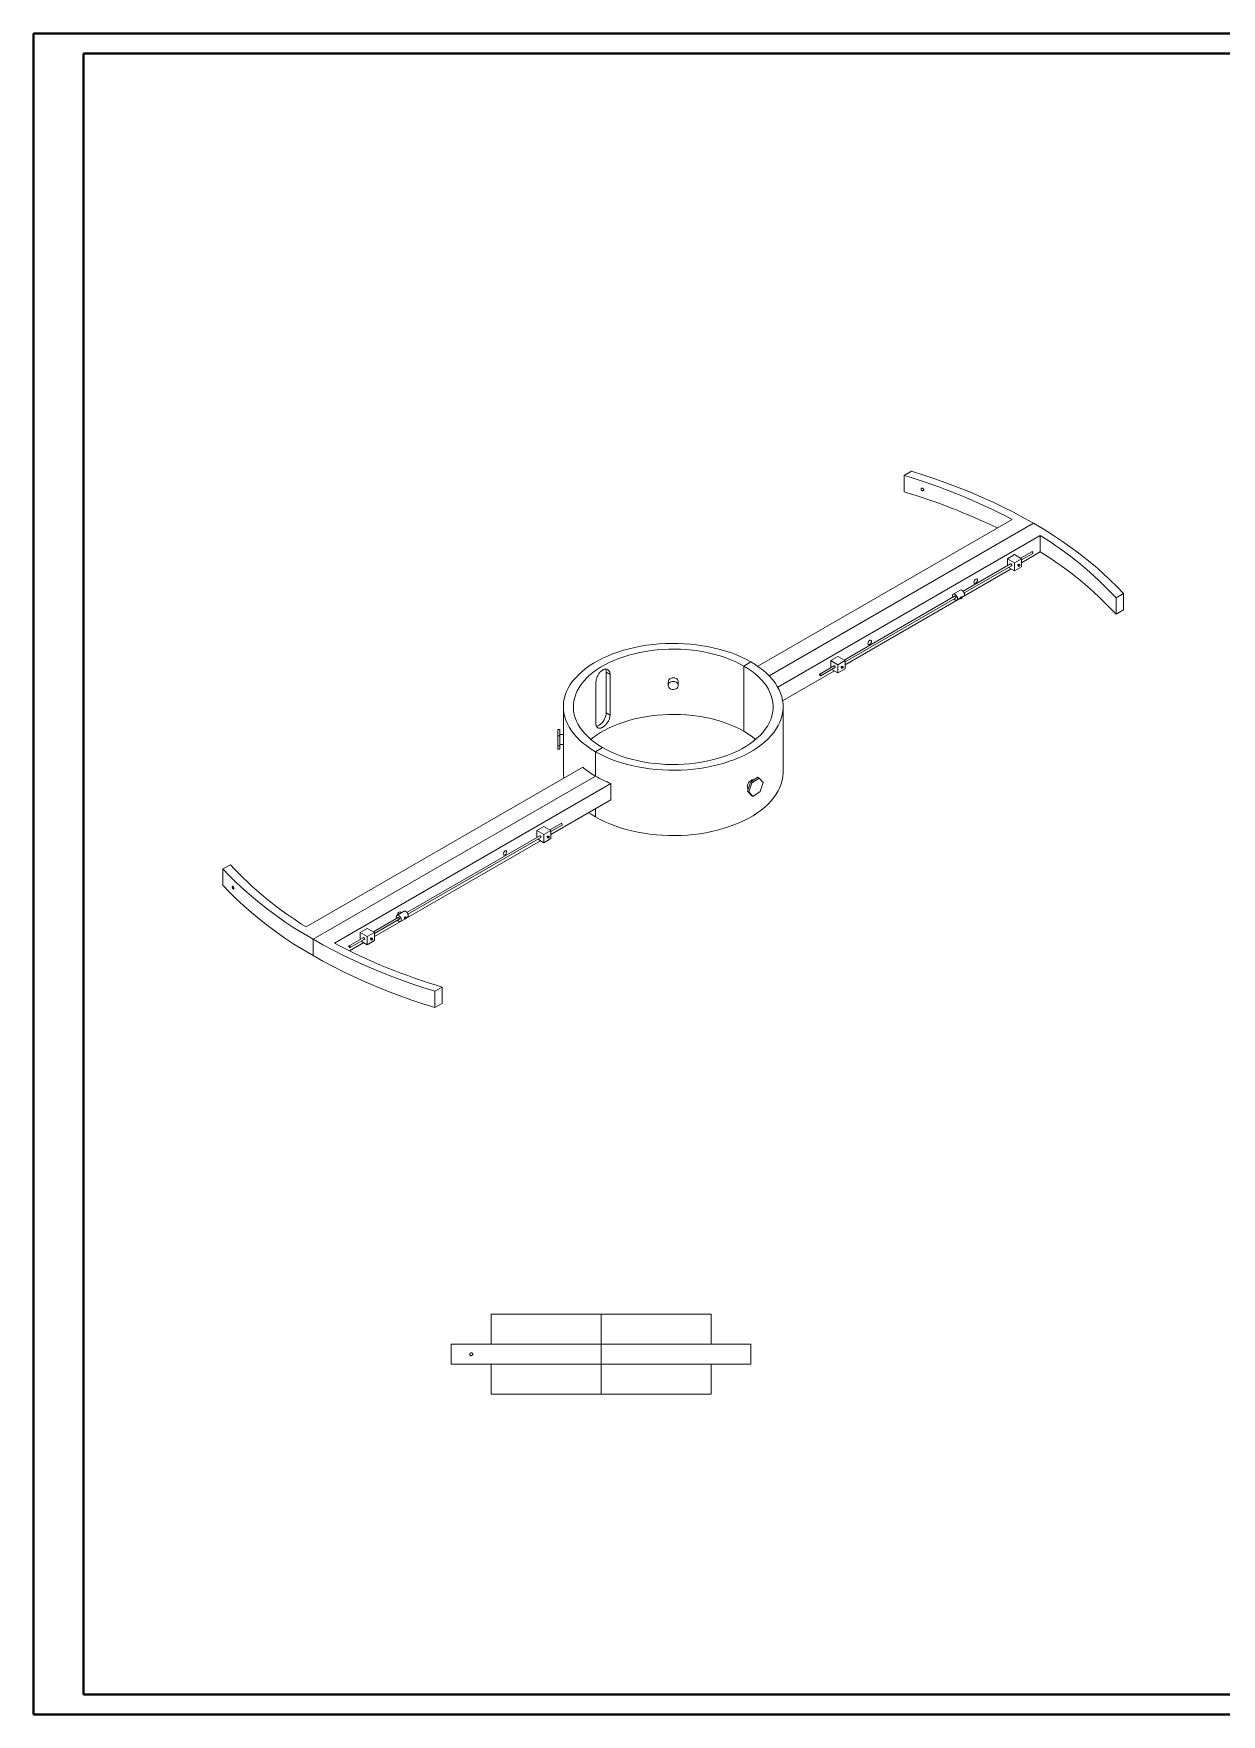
# Model space of a CAD drawing. Header units: millimetres. Extents: x 0 to 1189, y 0 to 841.
# Drawn here: x 0 to 595, y 0 to 841 of the extents above; entities that cross this region are included whole.
import ezdxf

# ---------------------------------------------------------------- set-up
doc = ezdxf.new("R2010")
doc.units = ezdxf.units.MM

msp = doc.modelspace()

# ---------------------------------------------------------------- linework, layer by layer
at = {"color": 7, "linetype": 'Continuous', "lineweight": 40}
for p, q in [((0.08, 0.21), (0.08, 841.21)), ((0.08, 841.21), (1189.08, 841.21)), ((25.08, 10.21), (25.08, 831.21)), ((25.08, 831.21), (1179.08, 831.21)), ((25.08, 10.21), (1179.08, 10.21)), ((0.08, 0.21), (1189.08, 0.21))]:
    msp.add_line(p, q, dxfattribs=at)
at = {"color": 7, "linetype": 'Continuous', "lineweight": 15}
for p, q in [((435.83, 620.08), (439.54, 622.22)), ((435.83, 611.92), (435.83, 620.08)), ((489.8, 598.17), (362.5, 524.68)), ((500.54, 596.21), (368.26, 519.84)), ((503.94, 590.01), (372.55, 514.16)), ((503.94, 590.01), (503.94, 581.84)), ((487.52, 578.49), (491.06, 580.53)), ((491.06, 580.53), (494.59, 578.49)), ((499.65, 581.98), (494.09, 578.78)), ((503.94, 581.84), (494.59, 576.45)), ((494.59, 577.91), (500.15, 581.12)), ((489.29, 573.38), (464.78, 559.23)), ((489.04, 575.86), (465.38, 562.2)), ((465.88, 561.33), (489.54, 574.99)), ((487.52, 578.49), (491.06, 576.45)), ((487.52, 574.98), (487.52, 578.49)), ((488.02, 574.12), (491.06, 572.36)), ((491.06, 576.45), (494.59, 578.49)), ((491.06, 572.36), (491.06, 576.45)), ((494.59, 574.4), (491.06, 572.36)), ((492.7, 575.21), (492.88, 575.11)), ((492.86, 574.87), (492.89, 575.29)), ((492.86, 574.87), (493.03, 574.76)), ((492.89, 575.29), (493.21, 575.65)), ((492.89, 575.29), (493.07, 575.19)), ((493.12, 575.54), (492.95, 575.64)), ((493.07, 575.19), (493.03, 574.76)), ((493.03, 574.76), (493.32, 574.69)), ((493.39, 575.54), (493.07, 575.19)), ((493.21, 575.65), (493.39, 575.54)), ((493.21, 575.65), (493.5, 575.58)), ((493.32, 574.69), (493.64, 575.05)), ((493.68, 575.48), (493.39, 575.54)), ((493.5, 575.58), (493.68, 575.48)), ((493.64, 575.05), (493.68, 575.48)), ((494.59, 578.49), (494.59, 574.4)), ((461, 559.67), (405.7, 527.75)), ((406.2, 526.88), (461.5, 558.81)), ((464.03, 558.8), (406.2, 525.42)), ((463.91, 562.8), (460.38, 560.76)), ((462.13, 557.72), (464.05, 558.83)), ((464.29, 559.17), (464.01, 558.78)), ((464.01, 558.78), (464.18, 558.62)), ((464.01, 558.78), (464.09, 558.6)), ((464.02, 558.96), (464.09, 558.89)), ((464.09, 558.6), (464.26, 558.44)), ((464.18, 558.62), (464.46, 559.01)), ((464.26, 558.44), (464.18, 558.62)), ((464.61, 558.63), (464.26, 558.44)), ((464.64, 559.36), (464.29, 559.17)), ((464.29, 559.17), (464.46, 559.01)), ((464.44, 559.25), (464.36, 559.33)), ((464.46, 559.01), (464.81, 559.2)), ((464.88, 559.02), (464.61, 558.63)), ((464.64, 559.36), (464.81, 559.2)), ((464.77, 559.25), (465.66, 559.76)), ((464.81, 559.2), (464.88, 559.02)), ((541.9, 558.85), (545.6, 560.99)), ((541.9, 558.85), (541.9, 550.69)), ((545.6, 560.99), (545.6, 552.83)), ((541.9, 550.69), (545.6, 552.83)), ((286.64, 521.71), (288.59, 520.59)), ((286.64, 521.71), (286.64, 501.3)), ((355.59, 524.78), (359.12, 526.82)), ((355.59, 492.12), (355.59, 524.78)), ((400.9, 522.36), (374.98, 507.39)), ((400.65, 524.83), (393.58, 520.75)), ((394.08, 519.88), (401.15, 523.97)), ((399.13, 527.46), (402.67, 529.5)), ((399.13, 527.46), (402.67, 525.42)), ((399.13, 523.96), (399.13, 527.46)), ((399.63, 523.09), (402.67, 521.34)), ((402.67, 529.5), (406.2, 527.46)), ((402.67, 525.42), (406.2, 527.46)), ((402.67, 521.34), (402.67, 525.42)), ((406.2, 523.38), (402.67, 521.34)), ((404.31, 524.18), (404.48, 524.08)), ((404.48, 524.22), (404.79, 524.6)), ((404.48, 524.22), (404.66, 524.12)), ((404.48, 523.81), (404.48, 524.22)), ((404.48, 523.81), (404.66, 523.71)), ((404.72, 524.52), (404.56, 524.62)), ((404.97, 524.5), (404.66, 524.12)), ((404.66, 524.12), (404.66, 523.71)), ((404.66, 523.71), (404.97, 523.69)), ((404.79, 524.6), (404.97, 524.5)), ((404.79, 524.6), (405.1, 524.58)), ((405.27, 524.47), (404.97, 524.5)), ((404.97, 523.69), (405.27, 524.07)), ((405.1, 524.58), (405.27, 524.47)), ((405.27, 524.07), (405.27, 524.47)), ((406.2, 527.46), (406.2, 523.38)), ((281.52, 496.1), (281.52, 516.51)), ((288.59, 500.18), (288.59, 520.59)), ((317.73, 516.86), (317.73, 515.07)), ((322.73, 515.07), (322.73, 516.97)), ((265.23, 504.37), (265.23, 490.08)), ((286.64, 501.3), (288.59, 500.18)), ((375.23, 471.7), (375.23, 504.37)), ((263.43, 492.97), (262.43, 492.97)), ((262.43, 489.82), (262.43, 492.97)), ((263.43, 489.82), (262.43, 489.82)), ((262.43, 484.88), (262.43, 489.82)), ((263.43, 489.82), (263.43, 492.97)), ((265.23, 490.54), (263.43, 490.54)), ((263.43, 484.88), (263.43, 489.82)), ((263.43, 484.88), (262.43, 484.88)), ((262.43, 483.1), (262.43, 484.88)), ((263.43, 483.1), (262.43, 483.1)), ((263.43, 485.54), (265.25, 485.54)), ((263.43, 483.1), (263.43, 484.88)), ((265.23, 485.54), (265.23, 471.7)), ((281.34, 481.92), (284.88, 483.96)), ((281.34, 469.67), (281.34, 481.92)), ((136.53, 394.23), (274.92, 474.12)), ((139.92, 388.03), (281.34, 469.67)), ((150.67, 386.07), (289.06, 465.96)), ((289.06, 465.96), (289.06, 457.79)), ((358.92, 466.73), (357.41, 462.17)), ((357.7, 463.52), (357.83, 463.44)), ((359.63, 466.33), (358.12, 461.76)), ((362.44, 469.1), (358.92, 466.73)), ((358.92, 466.73), (359.63, 466.33)), ((363.15, 468.69), (359.63, 466.33)), ((360.4, 467.73), (360.35, 467.76)), ((362.44, 469.1), (363.15, 468.69)), ((365.16, 466.5), (363.15, 468.69)), ((363.65, 461.94), (365.16, 466.5)), ((259.01, 440.45), (289.06, 457.79)), ((357.41, 462.17), (358.12, 461.76)), ((357.41, 462.17), (359.42, 459.98)), ((358.12, 461.76), (360.13, 459.57)), ((359.42, 459.98), (360.13, 459.57)), ((360.13, 459.57), (363.65, 461.94)), ((264.06, 445.98), (258.51, 442.78)), ((281.34, 449.25), (281.34, 453.34)), ((186.38, 398.52), (253.71, 437.38)), ((253.46, 439.86), (186.95, 401.47)), ((187.45, 400.6), (253.96, 438.99)), ((251.94, 442.49), (255.47, 444.53)), ((251.94, 442.49), (255.47, 440.45)), ((251.94, 438.98), (251.94, 442.49)), ((252.44, 438.12), (255.47, 436.36)), ((255.47, 444.53), (259.01, 442.49)), ((255.47, 440.45), (259.01, 442.49)), ((255.47, 436.36), (255.47, 440.45)), ((259.01, 438.4), (255.47, 436.36)), ((257.12, 439.21), (257.29, 439.11)), ((257.29, 439.25), (257.59, 439.63)), ((257.29, 439.25), (257.47, 439.15)), ((257.29, 438.84), (257.29, 439.25)), ((257.29, 438.84), (257.47, 438.74)), ((257.53, 439.55), (257.37, 439.64)), ((257.77, 439.53), (257.47, 439.15)), ((257.47, 439.15), (257.47, 438.74)), ((257.47, 438.74), (257.77, 438.71)), ((257.59, 439.63), (257.77, 439.53)), ((257.59, 439.63), (257.9, 439.6)), ((258.08, 439.5), (257.77, 439.53)), ((257.77, 438.71), (258.08, 439.09)), ((257.9, 439.6), (258.08, 439.5)), ((258.08, 439.09), (258.08, 439.5)), ((259.01, 441.91), (264.56, 445.12)), ((259.01, 442.49), (259.01, 438.4)), ((94.86, 423.25), (98.57, 425.38)), ((94.86, 415.08), (94.86, 423.25)), ((182.58, 398.94), (170.12, 391.75)), ((170.62, 389.42), (186.02, 398.31)), ((170.62, 390.88), (183.08, 398.08)), ((185.49, 402.07), (181.95, 400.03)), ((183.7, 396.99), (185.99, 398.31)), ((185.99, 399.22), (185.69, 398.83)), ((185.69, 398.83), (185.87, 398.74)), ((185.69, 398.83), (185.71, 398.42)), ((185.7, 398.68), (185.7, 398.68)), ((185.71, 398.42), (185.89, 398.32)), ((185.87, 398.74), (186.17, 399.13)), ((185.89, 398.32), (185.87, 398.74)), ((186.2, 398.29), (185.89, 398.32)), ((185.99, 399.22), (186.17, 399.13)), ((186.31, 399.19), (185.99, 399.22)), ((186.17, 399.13), (186.48, 399.1)), ((186.5, 398.68), (186.2, 398.29)), ((186.31, 399.19), (186.48, 399.1)), ((186.41, 398.55), (187.24, 399.04)), ((186.48, 399.1), (186.5, 398.68)), ((139.92, 388.03), (139.92, 379.86)), ((165.07, 388.83), (158, 384.75)), ((158.5, 383.88), (165.57, 387.97)), ((163.55, 391.46), (167.08, 393.5)), ((163.55, 387.96), (163.55, 391.46)), ((163.55, 391.46), (167.08, 389.42)), ((164.05, 387.09), (167.08, 385.34)), ((167.08, 393.5), (170.62, 391.46)), ((167.08, 389.42), (170.62, 391.46)), ((167.08, 385.34), (167.08, 389.42)), ((170.62, 387.38), (167.08, 385.34)), ((168.73, 388.18), (168.9, 388.08)), ((168.9, 388.22), (169.21, 388.6)), ((168.9, 388.22), (169.08, 388.12)), ((168.9, 387.81), (168.9, 388.22)), ((168.9, 387.81), (169.08, 387.71)), ((169.14, 388.52), (168.98, 388.62)), ((169.38, 388.5), (169.08, 388.12)), ((169.08, 388.12), (169.08, 387.71)), ((169.08, 387.71), (169.38, 387.69)), ((169.21, 388.6), (169.38, 388.5)), ((169.21, 388.6), (169.51, 388.58)), ((169.69, 388.47), (169.38, 388.5)), ((169.38, 387.69), (169.69, 388.07)), ((169.51, 388.58), (169.69, 388.47)), ((169.69, 388.07), (169.69, 388.47)), ((170.62, 391.46), (170.62, 387.38)), ((158.17, 382.23), (165.32, 386.36)), ((200.93, 362.02), (204.63, 364.15)), ((200.93, 362.02), (200.93, 353.85)), ((204.63, 364.15), (204.63, 355.99)), ((200.93, 353.85), (204.63, 355.99)), ((229.14, 200.45), (229.14, 185.45)), ((229.14, 200.45), (284.14, 200.45)), ((339.14, 200.45), (284.14, 200.45)), ((284.14, 185.45), (284.14, 200.45)), ((339.14, 185.45), (339.14, 200.45)), ((209.14, 175.45), (209.14, 185.45)), ((284.14, 185.45), (209.14, 185.45)), ((284.14, 185.45), (359.14, 185.45)), ((284.14, 185.45), (284.14, 175.45)), ((359.14, 185.45), (359.14, 175.45)), ((284.14, 175.45), (209.14, 175.45)), ((229.14, 175.45), (229.14, 160.45)), ((284.14, 175.45), (359.14, 175.45)), ((284.14, 160.45), (284.14, 175.45)), ((339.14, 160.45), (339.14, 175.45)), ((229.14, 160.45), (284.14, 160.45)), ((339.14, 160.45), (284.14, 160.45))]:
    msp.add_line(p, q, dxfattribs=at)
at = {"color": 7, "linetype": 'Continuous', "lineweight": 15, "flags": 128}
for points in [[(500.54, 596.21), (495.59, 599), (490.5, 601.7), (485.28, 604.33), (479.95, 606.88), (474.49, 609.34), (468.93, 611.71), (463.25, 613.99), (457.47, 616.19), (451.59, 618.29), (445.61, 620.3), (439.54, 622.22)], [(500.54, 596.21), (505.37, 593.35), (510.06, 590.41), (514.61, 587.4), (519.02, 584.32), (523.28, 581.17), (527.39, 577.96), (531.35, 574.68), (535.15, 571.34), (538.8, 567.95), (542.28, 564.5), (545.6, 560.99)], [(500.25, 581.34), (500.22, 581.52), (500.15, 581.69), (500.03, 581.85), (499.9, 581.96), (499.76, 582), (499.65, 581.98)], [(500.15, 581.12), (500.15, 581.12), (500.22, 581.2), (500.25, 581.34)], [(489.29, 575.83), (489.15, 575.88), (489.04, 575.86)], [(489.54, 574.99), (489.54, 574.99), (489.62, 575.08), (489.64, 575.22), (489.62, 575.39), (489.54, 575.57), (489.42, 575.72), (489.29, 575.83)], [(492.95, 575.64), (492.89, 575.65), (492.83, 575.63), (492.76, 575.57), (492.7, 575.5), (492.66, 575.41), (492.65, 575.32), (492.66, 575.25), (492.7, 575.21), (492.7, 575.21)], [(471.61, 566.24), (471.95, 566.51), (472.24, 566.9), (472.43, 567.34), (472.5, 567.77), (472.43, 568.12), (472.24, 568.34), (471.95, 568.4), (471.61, 568.28), (471.27, 568.01), (470.99, 567.62), (470.8, 567.18), (470.73, 566.75), (470.8, 566.4), (470.99, 566.18), (471.27, 566.12), (471.61, 566.24)], [(470.73, 566.75), (470.8, 566.4), (470.99, 566.18), (471.27, 566.12), (471.61, 566.24), (471.95, 566.51), (472.24, 566.9), (472.43, 567.34), (472.5, 567.77), (472.43, 568.12), (472.24, 568.34), (471.95, 568.4), (471.61, 568.28), (471.27, 568.01), (470.99, 567.62), (470.8, 567.18), (470.73, 566.75)], [(460.16, 559.19), (460.04, 559.68), (460.03, 560.16), (460.15, 560.53), (460.4, 560.77), (460.74, 560.84), (461.13, 560.73), (461.53, 560.47), (461.91, 560.07), (462.22, 559.58), (462.42, 559.06), (462.49, 558.55), (462.43, 558.12), (462.43, 558.12)], [(462.43, 558.12), (462.24, 557.81), (461.95, 557.66), (461.58, 557.67), (461.17, 557.86), (460.77, 558.2), (460.66, 558.32)], [(461, 559.67), (461.09, 559.7), (461.22, 559.66), (461.36, 559.57), (461.48, 559.42), (461.57, 559.24), (461.6, 559.07), (461.59, 558.92)], [(461.59, 558.92), (461.52, 558.82), (461.5, 558.81)], [(463.91, 562.8), (463.93, 562.81), (464.27, 562.88), (464.66, 562.77), (465.07, 562.51), (465.45, 562.11), (465.75, 561.62), (465.95, 561.1), (466.02, 560.59), (465.96, 560.16)], [(465.96, 560.16), (465.78, 559.85), (465.66, 559.76)], [(359.12, 526.82), (356.84, 528.06), (354.44, 529.23), (351.92, 530.32), (349.3, 531.32), (346.59, 532.23), (343.79, 533.06), (340.92, 533.79), (337.97, 534.42), (334.97, 534.96), (331.92, 535.39), (328.84, 535.73), (325.72, 535.96), (322.59, 536.09), (319.45, 536.11), (316.31, 536.04), (313.18, 535.86), (310.08, 535.57), (307.01, 535.19), (303.98, 534.7), (301.01, 534.12), (298.1, 533.43), (295.26, 532.66), (292.51, 531.79), (289.84, 530.83), (287.27, 529.78), (284.81, 528.66), (282.47, 527.45), (280.25, 526.17), (278.16, 524.81), (276.2, 523.39), (274.39, 521.91), (272.73, 520.37), (271.23, 518.78), (269.88, 517.14), (268.7, 515.46), (267.69, 513.75), (266.84, 512), (266.18, 510.23), (265.69, 508.44), (265.37, 506.63), (265.24, 504.82), (265.28, 503.01), (265.51, 501.2), (265.91, 499.4), (266.49, 497.62), (267.24, 495.86), (268.17, 494.12), (269.27, 492.43), (270.53, 490.77), (271.96, 489.15), (273.54, 487.58), (275.28, 486.07), (277.16, 484.62), (279.18, 483.23), (281.34, 481.92)], [(284.88, 483.96), (282.84, 485.2), (280.94, 486.51), (279.18, 487.89), (277.56, 489.32), (276.09, 490.81), (274.78, 492.34), (273.62, 493.92), (272.63, 495.53), (271.81, 497.17), (271.16, 498.84), (270.68, 500.53), (270.37, 502.23), (270.24, 503.94), (270.28, 505.65), (270.5, 507.36), (270.9, 509.05), (271.46, 510.73), (272.2, 512.39), (273.11, 514.02), (274.18, 515.61), (275.42, 517.16), (276.81, 518.68), (278.35, 520.13), (280.04, 521.54), (281.88, 522.88), (283.84, 524.16), (285.94, 525.37), (288.16, 526.51), (290.48, 527.57), (292.92, 528.54), (295.45, 529.43), (298.06, 530.24), (300.76, 530.95), (303.52, 531.57), (306.34, 532.09), (309.21, 532.52), (312.12, 532.85), (315.05, 533.08), (318.01, 533.2), (320.97, 533.23), (323.93, 533.15), (326.88, 532.97), (329.81, 532.7), (332.7, 532.32), (335.54, 531.84), (338.33, 531.27), (341.06, 530.61), (343.72, 529.85), (346.29, 529), (348.78, 528.07), (351.16, 527.05), (353.43, 525.95), (355.59, 524.78)], [(418.58, 535.63), (418.92, 535.9), (419.2, 536.29), (419.4, 536.73), (419.46, 537.16), (419.4, 537.51), (419.2, 537.73), (418.92, 537.78), (418.58, 537.67), (418.24, 537.39), (417.95, 537.01), (417.76, 536.57), (417.7, 536.14), (417.76, 535.78), (417.95, 535.56), (418.24, 535.51), (418.58, 535.63)], [(417.7, 536.14), (417.76, 535.78), (417.95, 535.56), (418.24, 535.51), (418.58, 535.63), (418.92, 535.9), (419.2, 536.29), (419.4, 536.73), (419.46, 537.16), (419.4, 537.51), (419.2, 537.73), (418.92, 537.78), (418.58, 537.67), (418.24, 537.39), (417.95, 537.01), (417.76, 536.57), (417.7, 536.14)], [(359.12, 526.82), (361.28, 525.5), (363.3, 524.11), (365.19, 522.66), (366.92, 521.15), (368.5, 519.58), (369.93, 517.97), (371.19, 516.31), (372.29, 514.61), (373.22, 512.88), (373.98, 511.12), (374.56, 509.33), (374.96, 507.54), (375.18, 505.73), (375.23, 503.91), (375.09, 502.1), (374.78, 500.3), (374.29, 498.51), (373.62, 496.73), (372.78, 494.99), (371.76, 493.27), (370.58, 491.59), (369.24, 489.95), (367.73, 488.36), (366.07, 486.82), (364.26, 485.34), (362.31, 483.92), (360.22, 482.57), (358, 481.28), (355.65, 480.08), (353.19, 478.95), (350.63, 477.9), (347.96, 476.95), (345.2, 476.08), (342.36, 475.3), (339.45, 474.62), (336.48, 474.03), (333.45, 473.55), (330.38, 473.16), (327.28, 472.88), (324.16, 472.7), (321.02, 472.62), (317.88, 472.64), (314.74, 472.77), (311.63, 473.01), (308.54, 473.34), (305.49, 473.78), (302.49, 474.31), (299.55, 474.95), (296.67, 475.68), (293.87, 476.5), (291.16, 477.41), (288.54, 478.42), (286.03, 479.5), (283.63, 480.67), (281.34, 481.92)], [(284.88, 483.96), (287.03, 482.78), (289.31, 481.69), (291.69, 480.67), (294.17, 479.73), (296.74, 478.89), (299.4, 478.13), (302.13, 477.46), (304.92, 476.89), (307.77, 476.41), (310.66, 476.04), (313.58, 475.76), (316.53, 475.58), (319.49, 475.51), (322.45, 475.53), (325.41, 475.66), (328.35, 475.88), (331.26, 476.21), (334.12, 476.64), (336.95, 477.16), (339.71, 477.78), (342.4, 478.49), (345.02, 479.3), (347.55, 480.19), (349.98, 481.17), (352.31, 482.22), (354.52, 483.36), (356.62, 484.57), (358.59, 485.85), (360.42, 487.19), (362.11, 488.6), (363.66, 490.06), (365.05, 491.57), (366.28, 493.12), (367.36, 494.72), (368.26, 496.35), (369, 498), (369.57, 499.68), (369.96, 501.38), (370.18, 503.08), (370.23, 504.79), (370.1, 506.5), (369.79, 508.2), (369.31, 509.89), (368.65, 511.56), (367.83, 513.2), (366.84, 514.82), (365.69, 516.39), (364.37, 517.93), (362.9, 519.41), (361.28, 520.84), (359.52, 522.22), (357.62, 523.53), (355.59, 524.78)], [(400.9, 524.81), (400.77, 524.86), (400.65, 524.83)], [(401.15, 523.97), (401.15, 523.97), (401.23, 524.06), (401.25, 524.2), (401.23, 524.37), (401.15, 524.54), (401.04, 524.7), (400.9, 524.81)], [(404.56, 524.62), (404.5, 524.63), (404.44, 524.6), (404.37, 524.55), (404.31, 524.47), (404.27, 524.38), (404.26, 524.3), (404.27, 524.23), (404.31, 524.18), (404.31, 524.18)], [(322.52, 515.88), (322.71, 515.35), (322.71, 514.79), (322.53, 514.25), (322.17, 513.78), (321.67, 513.4), (321.07, 513.14), (320.4, 513.03), (319.72, 513.07), (319.08, 513.25), (318.53, 513.57), (318.1, 514.01), (317.83, 514.51), (317.73, 515.07), (317.82, 515.62), (318.1, 516.13), (318.52, 516.56), (319.08, 516.88), (319.72, 517.07), (320.4, 517.1), (321.07, 516.99), (321.67, 516.73), (322.17, 516.36), (322.52, 515.88)], [(394.18, 520.11), (394.16, 520.29), (394.08, 520.46), (393.97, 520.62), (393.83, 520.73), (393.69, 520.77), (393.58, 520.75), (393.5, 520.66), (393.48, 520.52), (393.5, 520.35), (393.58, 520.17), (393.69, 520.02), (393.83, 519.91), (393.97, 519.86), (394.08, 519.88), (394.16, 519.97), (394.18, 520.11)], [(279, 488.04), (280.04, 488.88), (281.88, 490.22), (283.84, 491.5), (285.94, 492.71), (288.16, 493.85), (290.48, 494.9), (292.92, 495.88), (295.45, 496.77), (298.06, 497.58), (300.76, 498.29), (303.52, 498.91), (306.34, 499.43), (309.21, 499.86), (312.12, 500.19), (315.05, 500.41), (318.01, 500.54), (320.97, 500.57), (323.93, 500.49), (326.88, 500.31), (329.81, 500.04), (332.7, 499.66), (335.54, 499.18), (338.33, 498.61), (341.06, 497.94), (343.72, 497.19), (346.29, 496.34), (348.78, 495.4), (351.16, 494.39), (353.43, 493.29), (355.59, 492.12)], [(281.77, 494.71), (282.42, 494.86), (283.11, 495.18), (283.8, 495.65), (284.46, 496.27), (285.07, 497), (285.61, 497.82), (286.05, 498.69), (286.38, 499.58), (286.58, 500.46), (286.64, 501.3)], [(265.23, 471.7), (265.28, 470.35), (265.48, 468.68)], [(375.23, 471.7), (375.23, 471.25), (375.09, 469.44), (374.78, 467.64), (374.29, 465.84), (373.62, 464.07), (372.78, 462.33), (371.76, 460.61), (370.58, 458.93), (369.24, 457.29), (367.73, 455.7), (366.07, 454.16), (364.26, 452.68), (362.31, 451.26), (360.22, 449.9), (358, 448.62), (355.65, 447.41), (353.19, 446.29), (350.63, 445.24), (347.96, 444.28), (345.2, 443.41), (342.36, 442.64), (339.45, 441.96), (336.48, 441.37), (333.45, 440.89), (330.38, 440.5), (327.28, 440.22), (324.16, 440.03), (321.02, 439.96), (317.88, 439.98), (314.74, 440.11), (311.63, 440.34), (308.54, 440.68), (305.49, 441.12), (302.49, 441.65), (299.55, 442.28), (296.67, 443.01), (293.87, 443.84), (291.16, 444.75), (288.54, 445.75), (286.03, 446.84), (283.63, 448.01), (281.34, 449.25)], [(264.27, 445.98), (264.14, 446), (264.06, 445.98)], [(264.56, 445.12), (264.59, 445.13), (264.65, 445.24), (264.66, 445.39), (264.62, 445.56), (264.53, 445.74), (264.41, 445.88), (264.27, 445.98)], [(277.97, 451.39), (279.18, 450.57), (281.34, 449.25)], [(253.71, 439.83), (253.57, 439.88), (253.46, 439.86)], [(253.96, 438.99), (253.96, 438.99), (254.03, 439.08), (254.06, 439.22), (254.03, 439.39), (253.96, 439.57), (253.84, 439.72), (253.71, 439.83)], [(257.37, 439.64), (257.31, 439.65), (257.24, 439.63), (257.17, 439.57), (257.12, 439.5), (257.08, 439.41), (257.06, 439.32), (257.08, 439.25), (257.12, 439.21), (257.12, 439.21)], [(236.03, 430.24), (236.37, 430.51), (236.65, 430.9), (236.84, 431.34), (236.91, 431.77), (236.84, 432.12), (236.65, 432.34), (236.37, 432.4), (236.03, 432.28), (235.69, 432.01), (235.4, 431.62), (235.21, 431.18), (235.14, 430.75), (235.21, 430.4), (235.4, 430.18), (235.69, 430.12), (236.03, 430.24)], [(235.14, 430.75), (235.21, 430.4), (235.4, 430.18), (235.69, 430.12), (236.03, 430.24), (236.37, 430.51), (236.65, 430.9), (236.84, 431.34), (236.91, 431.77), (236.84, 432.12), (236.65, 432.34), (236.37, 432.4), (236.03, 432.28), (235.69, 432.01), (235.4, 431.62), (235.21, 431.18), (235.14, 430.75)], [(139.92, 388.03), (135.09, 390.89), (130.4, 393.83), (125.85, 396.84), (121.45, 399.92), (117.18, 403.06), (113.07, 406.28), (109.11, 409.56), (105.31, 412.89), (101.67, 416.29), (98.18, 419.74), (94.86, 423.25)], [(139.92, 379.86), (135.09, 382.72), (130.4, 385.66), (125.85, 388.67), (121.45, 391.75), (117.18, 394.9), (113.07, 398.11), (109.11, 401.39), (105.31, 404.73), (101.67, 408.12), (98.18, 411.58), (94.86, 415.08)], [(181.74, 398.46), (181.62, 398.9), (181.6, 399.38), (181.71, 399.77), (181.94, 400.02), (182.27, 400.11), (182.66, 400.02), (183.07, 399.77), (183.45, 399.39), (183.76, 398.91), (183.98, 398.38), (184.07, 397.87), (184.07, 397.87)], [(183.88, 401.14), (183.88, 401.16), (183.81, 401.51), (183.62, 401.73), (183.33, 401.78), (182.99, 401.67), (182.66, 401.39), (182.37, 401.01), (182.18, 400.57), (182.11, 400.14), (182.11, 400.12)], [(183.88, 401.14), (183.88, 401.16), (183.81, 401.51), (183.62, 401.73), (183.33, 401.78), (182.99, 401.67), (182.66, 401.39), (182.37, 401.01), (182.18, 400.57), (182.11, 400.14), (182.11, 400.14)], [(184.07, 397.87), (184.02, 397.43), (183.84, 397.11), (183.56, 396.93), (183.2, 396.93), (182.79, 397.1), (182.39, 397.42), (182.24, 397.59)], [(182.58, 398.94), (182.68, 398.97), (182.81, 398.93), (182.95, 398.83), (183.07, 398.68), (183.15, 398.5), (183.18, 398.33)], [(185.49, 402.07), (185.81, 402.15), (186.2, 402.06), (186.6, 401.81), (186.99, 401.43), (187.3, 400.95), (187.51, 400.42), (187.6, 399.91)], [(139.92, 388.03), (144.88, 385.24), (149.97, 382.53), (155.18, 379.91), (160.52, 377.36), (165.97, 374.9), (171.54, 372.53), (177.21, 370.24), (182.99, 368.05), (188.88, 365.94), (194.86, 363.93), (200.93, 362.02)], [(165.32, 388.81), (165.18, 388.86), (165.07, 388.83)], [(165.57, 387.97), (165.57, 387.97), (165.64, 388.06), (165.67, 388.2), (165.64, 388.37), (165.57, 388.54), (165.45, 388.7), (165.32, 388.81)], [(168.98, 388.62), (168.92, 388.63), (168.85, 388.6), (168.78, 388.55), (168.73, 388.47), (168.69, 388.38), (168.68, 388.3), (168.69, 388.23), (168.73, 388.18), (168.73, 388.18)], [(139.92, 379.86), (144.88, 377.07), (149.97, 374.37), (155.18, 371.74), (160.52, 369.2), (165.97, 366.74), (171.54, 364.36), (177.21, 362.08), (182.99, 359.88), (188.88, 357.78), (194.86, 355.77), (200.93, 353.85)], [(158.21, 384.75), (158.08, 384.77), (157.97, 384.73), (157.91, 384.63), (157.89, 384.48), (157.94, 384.3), (158.02, 384.13), (158.15, 383.98), (158.28, 383.89), (158.42, 383.86), (158.52, 383.9), (158.59, 384.01), (158.6, 384.16), (158.56, 384.33), (158.47, 384.51), (158.35, 384.65), (158.21, 384.75)]]:
    msp.add_lwpolyline(points, dxfattribs=at)
at = {"color": 7, "linetype": 'Continuous', "lineweight": 15}
for centre, radius, start, end in [((351.59, 335.25), 297.03, 62.2714, 73.52442), ((349.16, 320.38), 304.15, 64.04032, 73.44319), ((410.79, 437.79), 178.46, 42.71814, 58.53471), ((410.79, 429.62), 178.46, 42.71814, 58.53471), ((283.45, 521.83), 3.2, 357.93215, 25.29733), ((335.67, 457.18), 40.21, 50.11339, 60.31486), ((303.64, 508.66), 44.91, 230.25401, 240.23916), ((310.68, 520.87), 59.01, 240.18255, 248.50445), ((229.68, 546.45), 178.46, 222.71811, 238.53477), ((182.94, 398.28), 0.244, 303.952, 11.37261), ((186.73, 399.76), 0.887, 305.31078, 10.01294), ((288.87, 648.98), 297.02, 242.27135, 253.52445)]:
    msp.add_arc(centre, radius, start, end, dxfattribs=at)
for points, knots in [([(444.29, 613.33), (444.3, 613.4), (444.31, 613.53), (444.42, 613.67), (444.59, 613.76), (444.8, 613.77), (445.03, 613.71), (445.26, 613.58), (445.45, 613.39), (445.59, 613.17), (445.65, 612.95), (445.63, 612.75), (445.55, 612.59), (445.4, 612.48), (445.21, 612.45), (444.98, 612.48), (444.75, 612.59), (444.54, 612.77), (444.38, 612.98), (444.3, 613.18), (444.3, 613.29), (444.29, 613.33)], [0, 0, 0, 0, 0.051376, 0.102723, 0.154869, 0.208754, 0.264333, 0.32083, 0.376969, 0.431641, 0.484451, 0.535853, 0.586885, 0.638633, 0.691901, 0.746926, 0.803212, 0.859635, 0.914938, 0.968361, 1, 1, 1, 1]), ([(464.02, 558.97), (464.02, 558.97), (464.01, 558.97), (464.01, 559), (464.02, 559.05), (464.06, 559.12), (464.1, 559.19), (464.16, 559.25), (464.22, 559.3), (464.28, 559.34), (464.33, 559.34), (464.36, 559.34), (464.36, 559.33), (464.36, 559.33)], [0, 0, 0, 0, 0.034073, 0.141826, 0.248846, 0.355098, 0.461719, 0.569302, 0.676968, 0.783628, 0.889849, 0.996804, 1, 1, 1, 1]), ([(281.52, 516.51), (281.55, 516.99), (281.62, 517.96), (282.17, 519.56), (283.01, 521.04), (284.08, 522.25), (285.28, 523.02), (286.47, 523.29), (287.51, 523.01), (288.27, 522.24), (288.57, 521.34), (288.58, 520.74), (288.59, 520.59)], [0, 0, 0, 0, 0.107006, 0.213997, 0.321328, 0.428878, 0.536066, 0.642873, 0.749872, 0.857338, 0.964821, 1, 1, 1, 1]), ([(317.73, 516.86), (317.76, 517.09), (317.82, 517.55), (318.25, 518.18), (318.88, 518.65), (319.67, 518.93), (320.53, 518.97), (321.35, 518.77), (322.04, 518.35), (322.52, 517.76), (322.75, 517.24), (322.71, 516.94), (322.7, 516.87)], [0, 0, 0, 0, 0.107305, 0.214608, 0.321992, 0.429435, 0.536785, 0.644039, 0.751345, 0.858766, 0.966188, 1, 1, 1, 1]), ([(288.59, 500.18), (288.55, 499.7), (288.46, 498.74), (287.8, 497.21), (286.84, 495.8), (285.68, 494.64), (284.47, 493.87), (283.34, 493.57), (282.42, 493.78), (281.78, 494.48), (281.54, 495.35), (281.52, 495.95), (281.52, 496.1)], [0, 0, 0, 0, 0.107006, 0.213998, 0.321328, 0.42888, 0.536066, 0.642872, 0.749871, 0.857337, 0.964821, 1, 1, 1, 1]), ([(265.23, 490.07), (265.23, 490.07), (265.23, 489.95), (265.24, 489.48), (265.25, 488.72), (265.27, 487.87), (265.29, 487.13), (265.29, 486.74), (265.29, 486.59)], [0, 0, 0, 0, 0.005919, 0.220385, 0.434854, 0.649512, 0.864251, 1, 1, 1, 1]), ([(265.29, 486.59), (265.29, 486.38), (265.29, 485.96), (265.27, 485.59), (265.26, 485.57), (265.25, 485.56)], [0, 0, 0, 0, 0.352749, 0.705499, 1, 1, 1, 1]), ([(357.32, 464.59), (357.34, 464.83), (357.38, 465.31), (357.69, 466.09), (358.16, 466.8), (358.73, 467.39), (359.33, 467.77), (359.91, 467.92), (360.2, 467.81), (360.35, 467.76)], [0, 0, 0, 0, 0.143088, 0.286168, 0.429342, 0.572578, 0.715712, 0.858743, 1, 1, 1, 1]), ([(357.87, 463.46), (357.77, 463.52), (357.52, 463.66), (357.35, 464.09), (357.32, 464.45), (357.32, 464.59)], [0, 0, 0, 0, 0.299536, 0.728712, 1, 1, 1, 1]), ([(100.31, 413.53), (100.3, 413.47), (100.29, 413.34), (100.23, 413.22), (100.13, 413.18), (100.01, 413.21), (99.88, 413.33), (99.75, 413.52), (99.63, 413.75), (99.55, 414.01), (99.52, 414.24), (99.53, 414.44), (99.58, 414.58), (99.66, 414.65), (99.78, 414.64), (99.91, 414.55), (100.04, 414.38), (100.16, 414.15), (100.25, 413.9), (100.3, 413.69), (100.3, 413.57), (100.31, 413.53)], [0, 0, 0, 0, 0.05152, 0.103011, 0.155223, 0.209048, 0.264477, 0.320832, 0.376932, 0.431642, 0.48451, 0.535951, 0.587008, 0.638798, 0.692139, 0.747195, 0.803421, 0.8597, 0.914843, 0.968225, 1, 1, 1, 1]), ([(185.7, 398.69), (185.7, 398.69), (185.68, 398.7), (185.66, 398.74), (185.65, 398.81), (185.66, 398.89), (185.69, 398.97), (185.73, 399.04), (185.79, 399.1), (185.85, 399.13), (185.9, 399.14), (185.91, 399.13), (185.92, 399.12)], [0, 0, 0, 0, 0.048325, 0.165607, 0.282075, 0.397711, 0.513747, 0.630826, 0.747959, 0.864065, 0.979661, 1, 1, 1, 1]), ([(219.89, 180.45), (219.89, 180.37), (219.87, 180.21), (219.75, 179.99), (219.56, 179.82), (219.33, 179.71), (219.07, 179.69), (218.82, 179.76), (218.6, 179.91), (218.45, 180.13), (218.38, 180.38), (218.4, 180.63), (218.5, 180.86), (218.66, 181.04), (218.88, 181.17), (219.13, 181.22), (219.39, 181.18), (219.62, 181.05), (219.8, 180.85), (219.88, 180.64), (219.89, 180.5), (219.89, 180.45)], [0, 0, 0, 0, 0.05152, 0.103011, 0.155223, 0.209048, 0.264477, 0.320832, 0.376932, 0.431642, 0.48451, 0.535951, 0.587008, 0.638798, 0.692139, 0.747195, 0.803421, 0.8597, 0.914843, 0.968225, 1, 1, 1, 1])]:
    msp.add_open_spline(points, degree=3, knots=knots, dxfattribs=at)

doc.saveas('drawing.dxf')
